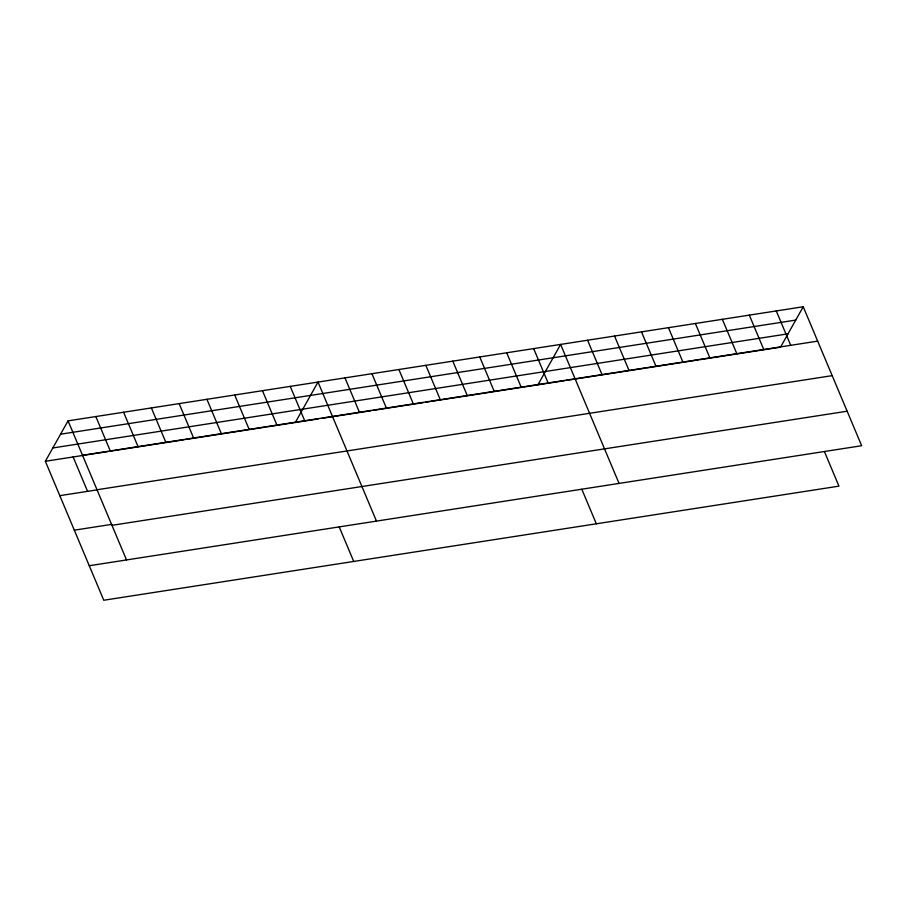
<?xml version="1.0" encoding="UTF-8"?>
<svg xmlns="http://www.w3.org/2000/svg" width="907" height="907" viewBox="0 0 907 907"><rect width="100%" height="100%" fill="white"/><g stroke="black" fill="none" stroke-linecap="round" stroke-linejoin="round"><path stroke-width="1.36" d="M824.44 451.618L838.941 486.141L103.772 600.241L45.35 461.278L68.059 420.859L803.228 306.759L861.65 445.722L89.26 565.73M295.308 422.481L318.017 382.062L376.439 521.037M537.919 384.817L560.628 344.411L619.039 483.386M803.228 306.759L780.53 347.166L699.66 359.716M60.565 434.204L795.734 320.092M52.844 447.945L788.024 333.833M82.514 455.246L817.683 341.134M45.35 461.278L107.842 451.573M110.62 451.142L155.052 444.249M156.446 444.033L184.212 439.725M185.606 439.51L266.148 427.004M267.531 426.789L318.221 418.921M322.268 418.297L370.793 410.758M373.48 410.338L423.354 402.606M426.052 402.186L430.088 401.563M431.437 401.348L482.66 393.4M484.009 393.185L564.88 380.634M566.217 380.43L617.44 372.482M618.789 372.267L645.739 368.083M647.088 367.879L698.311 359.92M97.015 489.757L832.195 375.645M59.805 495.653L97.298 489.837M74.306 530.176L111.81 524.348M111.969 525.323L847.138 411.211M776.279 310.942L790.734 345.318M749.318 315.126L763.773 349.501M722.357 319.309L736.813 353.685M695.408 323.493L709.864 357.868M668.448 327.676L682.903 362.052M641.498 331.86L655.942 366.235M614.538 336.043L628.993 370.419M587.577 340.227L602.033 374.614M533.667 348.594L548.123 382.981M581.829 489.281L596.33 523.793M506.707 352.778L521.162 387.164M479.758 356.961L494.213 391.348M452.797 361.145L467.252 395.531M425.837 365.328L440.292 399.715M398.887 369.512L413.343 403.898M371.927 373.695L386.382 408.082M344.977 377.879L359.421 412.266M290.24 386.382L304.695 420.757M339.218 526.933L353.73 561.444M262.474 390.69L276.918 425.066M234.698 394.998L249.153 429.385M206.921 399.307L221.376 433.693M179.155 403.626L193.599 438.002M151.378 407.935L165.834 442.31M123.601 412.243L138.057 446.629M95.825 416.551L110.28 450.938M68.059 420.859L126.47 559.834M73.127 456.969L87.571 491.345"/></g></svg>
